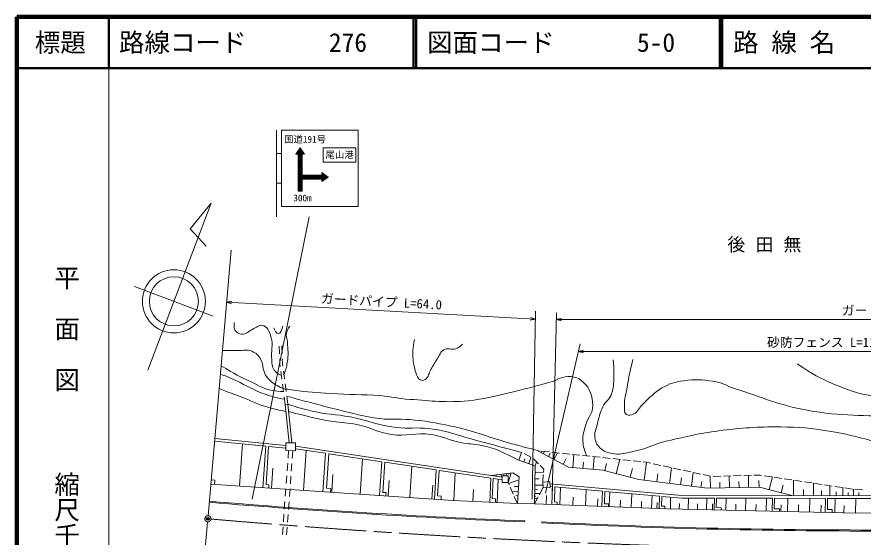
# Model space of a CAD drawing. Units: millimetres, scale not verified. Extents: x 40000 to 680000, y 20000 to 380000.
# Drawn here: x 40000 to 205839, y 278166 to 380000 of the extents above; entities that cross this region are included whole.
import ezdxf
from ezdxf.enums import TextEntityAlignment as Align

# ---------------------------------------------------------------- set-up
doc = ezdxf.new("R2010")
doc.units = ezdxf.units.MM
doc.header["$LTSCALE"] = 1000
doc.header["$PDMODE"] = 32
doc.header["$PDSIZE"] = 500
doc.linetypes.add('CHAIN', pattern=[18.5, 12, -1.5, 3.5, -1.5])
for name, color, linetype, lineweight in [('M-BGD', 7, 'Continuous', 13), ('M-BMK', 2, 'CHAIN', 13), ('M-STR-HTXT', 7, 'Continuous', 13), ('M-STR-STRC', 7, 'Continuous', 13), ('M-TTL', 2, 'Continuous', 140), ('M-TTL-BAND', 7, 'Continuous', 13), ('M-TTL-LINE', 7, 'Continuous', 50)]:
    doc.layers.add(name, color=color, linetype=linetype, lineweight=lineweight)
for name, color, linetype in [('M-BMK-HTXT', 7, 'Continuous'), ('M-OTRS', 6, 'Continuous'), ('M-TTL-TXT', 7, 'Continuous')]:
    doc.layers.add(name, color=color, linetype=linetype)
doc.styles.add('@ＭＳ ゴシック', font='')
doc.styles.add('ＭＳ ゴシック', font='')
doc.styles.get('@ＭＳ ゴシック').set_extended_font_data('@MS Gothic')
doc.styles.get('ＭＳ ゴシック').set_extended_font_data('MS Gothic')

msp = doc.modelspace()

# ---------------------------------------------------------------- hatches: boundary and pattern name
at = {"layer": 'M-STR-STRC', "lineweight": 25}
h = msp.add_hatch(dxfattribs=at)
h.set_pattern_fill('USER', color=256, style=0, pattern_type=2)
h.set_pattern_definition([(135, (95886, 345892), (-141.4214, -141.4214), []), (135, (95886, 345751), (-141.4214, -141.4214), [])])
h.paths.add_polyline_path([(95886, 345892), (95886, 348267), (99761, 348267), (99761, 347767), (101011, 348642), (99761, 349517), (99761, 349017), (95886, 349017), (95886, 353142), (96386, 353142), (95511, 354392), (94636, 353142), (95136, 353142), (95136, 345892)])

# ---------------------------------------------------------------- linework, layer by layer
at = {"layer": 'M-BGD'}
for p, q in [((65633, 310852), (78100, 343556)), ((78100, 343556), (73976, 338518)), ((73976, 338518), (77091, 335127)), ((63071, 327252), (78462, 321385)), ((91392, 315533), (91461, 314034)), ((91958, 314120), (91888, 315618)), ((91508, 313035), (91555, 312016)), ((91555, 312016), (91618, 311540)), ((92054, 312060), (92004, 313121)), ((92111, 311626), (92054, 312060)), ((91747, 310549), (91942, 309061)), ((92435, 309147), (92240, 310634)), ((92071, 308070), (92266, 306583)), ((92759, 306668), (92564, 308155)), ((92395, 305591), (92587, 304124)), ((93083, 304189), (92888, 305676)), ((93083, 304189), (92585, 304138)), ((92585, 304138), (93355, 296614)), ((93859, 296602), (93083, 304189)), ((88760, 295982), (78739, 296952)), ((92710, 296103), (78787, 297450)), ((83645, 288123), (84193, 296424)), ((88221, 287821), (88760, 295982)), ((88834, 288455), (89328, 295928)), ((92698, 295602), (89328, 295928)), ((100470, 294566), (94595, 295446)), ((135123, 289878), (94607, 295950)), ((93250, 295119), (93140, 293623)), ((94069, 295059), (93960, 293563)), ((96183, 287294), (96701, 295131)), ((99972, 287044), (100470, 294566)), ((100667, 287715), (101114, 294469)), ((111525, 292909), (101114, 294469)), ((138940, 294718), (137687, 295031)), ((138342, 293218), (138864, 294737)), ((140705, 293791), (139395, 294522)), ((140314, 292540), (140737, 293773)), ((141339, 293437), (141142, 293547)), ((142375, 295039), (141957, 295083)), ((141957, 295083), (148079, 291842)), ((142247, 294929), (142309, 295046)), ((142689, 294695), (142814, 294931)), ((144363, 294829), (142872, 294986)), ((143131, 294461), (143381, 294933)), ((144186, 293903), (144535, 294562)), ((146352, 294619), (144861, 294776)), ((145240, 293345), (145938, 294663)), ((148341, 294409), (146850, 294567)), ((150330, 294199), (148839, 294357)), ((148964, 291767), (149178, 294321)), ((152319, 293989), (150828, 294147)), ((154308, 293780), (152817, 293937)), ((152914, 291436), (153122, 293905)), ((156297, 293570), (154806, 293727)), ((93067, 292626), (92958, 291130)), ((93887, 292566), (93777, 291070)), ((107252, 286562), (107710, 293481)), ((111089, 286309), (111525, 292909)), ((111695, 286915), (112085, 292825)), ((122199, 291309), (112085, 292825)), ((117025, 285916), (117429, 292024)), ((138304, 293231), (141597, 292099)), ((139328, 292879), (139540, 293495)), ((142228, 292524), (141339, 293437)), ((141597, 292099), (141450, 284696)), ((141544, 292117), (141808, 292886)), ((143243, 291482), (142577, 292166)), ((147052, 292385), (147652, 293518)), ((150939, 291602), (151043, 292836)), ((155196, 291177), (155562, 292568)), ((158286, 293360), (156794, 293517)), ((157422, 290592), (158153, 293374)), ((160275, 293150), (158783, 293307)), ((162264, 292940), (160772, 293098)), ((163410, 292819), (162761, 292888)), ((162961, 289286), (163406, 292820)), ((164238, 292637), (163410, 292819)), ((166192, 292209), (164726, 292530)), ((168145, 291780), (166680, 292101)), ((89914, 287709), (90173, 291627)), ((101718, 286928), (101946, 290387)), ((121822, 285599), (122199, 291309)), ((122416, 286217), (122748, 291227)), ((132879, 289709), (122748, 291227)), ((125662, 285348), (125919, 290752)), ((132925, 290207), (137224, 290761)), ((133916, 290335), (133953, 290053)), ((134412, 290399), (134430, 290258)), ((134908, 290463), (134981, 289899)), ((135404, 290527), (135440, 290245)), ((135900, 290591), (135955, 290162)), ((136892, 290719), (136273, 288838)), ((136396, 290655), (136424, 290440)), ((137224, 290761), (138407, 289990)), ((141572, 290854), (143198, 290822)), ((143069, 288943), (143171, 290439)), ((143206, 290938), (143243, 291482)), ((148079, 291842), (154818, 291276)), ((154818, 291276), (161867, 289424)), ((160178, 289868), (160630, 291590)), ((165429, 288975), (165623, 290517)), ((167897, 288664), (168285, 291749)), ((170098, 291351), (168633, 291673)), ((172052, 290922), (170587, 291244)), ((172205, 288122), (172544, 290814)), ((174005, 290493), (172540, 290815)), ((175959, 290065), (174494, 290386)), ((183954, 290253), (182454, 290213)), ((183405, 287889), (183357, 290237)), ((185635, 290298), (184453, 290267)), ((185949, 290251), (185635, 290298)), ((78809, 289295), (78081, 289343)), ((78753, 288446), (78809, 289295)), ((92885, 290132), (92775, 288636)), ((93704, 290072), (93594, 288576)), ((112735, 286200), (112937, 289254)), ((132656, 285015), (132879, 289709)), ((133168, 285690), (133356, 289637)), ((135123, 289372), (133356, 289637)), ((134129, 284945), (134345, 289489)), ((136464, 288409), (136273, 288838)), ((138371, 289389), (136367, 288628)), ((138407, 289990), (138094, 284756)), ((141547, 289590), (142337, 289574)), ((161867, 289424), (175346, 287726)), ((170051, 288393), (170220, 289739)), ((174065, 287887), (174212, 289050)), ((175930, 287738), (175883, 290081)), ((177956, 290092), (176456, 290052)), ((177789, 287775), (177765, 288937)), ((179955, 290146), (178456, 290105)), ((179647, 287813), (179600, 290136)), ((181954, 290199), (180455, 290159)), ((181526, 287851), (181502, 289025)), ((185453, 287930), (185427, 289210)), ((187927, 289952), (186444, 290176)), ((187441, 287449), (188069, 289931)), ((189905, 289654), (188421, 289878)), ((191882, 289355), (190399, 289579)), ((192183, 286252), (192186, 289309)), ((193860, 289056), (192377, 289280)), ((195837, 288758), (194354, 288982)), ((196127, 286249), (196129, 288714)), ((197815, 288459), (196332, 288683)), ((78008, 288496), (125511, 285355)), ((89400, 288417), (88834, 288455)), ((89355, 287746), (89400, 288417)), ((92702, 287639), (92593, 286143)), ((93521, 287579), (93412, 286083)), ((101492, 287660), (100667, 287715)), ((101445, 286946), (101492, 287660)), ((112350, 286872), (111695, 286915)), ((121343, 285631), (121522, 288330)), ((129381, 285171), (129492, 287495)), ((137279, 286583), (136668, 287952)), ((138231, 287042), (137043, 287113)), ((138290, 288034), (137514, 288088)), ((141505, 287511), (142015, 287501)), ((141522, 288326), (143102, 288294)), ((142393, 286460), (143100, 287782)), ((144967, 288029), (144476, 288073)), ((144832, 284564), (144967, 288029)), ((145332, 285038), (145448, 287986)), ((154770, 287155), (145448, 287986)), ((146436, 284501), (146568, 287886)), ((151452, 284305), (151574, 287440)), ((154654, 284180), (154770, 287155)), ((155164, 284684), (155258, 287112)), ((165948, 286159), (155258, 287112)), ((156097, 284124), (156211, 287027)), ((175346, 287726), (185532, 287932)), ((185532, 287932), (192168, 286252)), ((189812, 286849), (190187, 288330)), ((194155, 286250), (194156, 287483)), ((197718, 286247), (197718, 287241)), ((199792, 288161), (198309, 288385)), ((199308, 286246), (199309, 288234)), ((201770, 287862), (200287, 288086)), ((200590, 286245), (200591, 287046)), ((201872, 286244), (201874, 287846)), ((203692, 287572), (202264, 287787)), ((202928, 286243), (202929, 286903)), ((203748, 287570), (203692, 287572)), ((203985, 286242), (203986, 287562)), ((205747, 287503), (204248, 287553)), ((112308, 286228), (112350, 286872)), ((123177, 286167), (122416, 286217)), ((123134, 285512), (123177, 286167)), ((125511, 285355), (138094, 284756)), ((133818, 285659), (133168, 285690)), ((133784, 284961), (133818, 285659)), ((138094, 284756), (137483, 286126)), ((138184, 286263), (137777, 286287)), ((141450, 284696), (142157, 286019)), ((141469, 285696), (141979, 285686)), ((141479, 286196), (141734, 286191)), ((141489, 286696), (142508, 286675)), ((143728, 284607), (143794, 286300)), ((148944, 284403), (149005, 285971)), ((153775, 284214), (153831, 285666)), ((158248, 284040), (158301, 285384)), ((160400, 283956), (160505, 286644)), ((164384, 283800), (164481, 286290)), ((165854, 283742), (165948, 286159)), ((166347, 284233), (166421, 286117)), ((170304, 285771), (166421, 286117)), ((168064, 283665), (168116, 285966)), ((176690, 285766), (170304, 285771)), ((171558, 283586), (171608, 285770)), ((175179, 283504), (175230, 285767)), ((176638, 283471), (176690, 285766)), ((177053, 283938), (177094, 285765)), ((188056, 285756), (177094, 285765)), ((178930, 283419), (178984, 285764)), ((182817, 283331), (182872, 285760)), ((186844, 283240), (186901, 285757)), ((187999, 283214), (188056, 285756)), ((188425, 283701), (188471, 285755)), ((198458, 285747), (188471, 285755)), ((191017, 283145), (191076, 285753)), ((195340, 283047), (195401, 285749)), ((198395, 282978), (198458, 285747)), ((198845, 283585), (198894, 285746)), ((210177, 285736), (198894, 285746)), ((200334, 282933), (200397, 285732)), ((204381, 282890), (204391, 285741)), ((204989, 286241), (204989, 286868)), ((92520, 285146), (92410, 283650)), ((93339, 285086), (93229, 283590)), ((138094, 284756), (141450, 284696)), ((141450, 284696), (167514, 283677)), ((145910, 285016), (145332, 285038)), ((145890, 284523), (145910, 285016)), ((155969, 284653), (155164, 284684)), ((155949, 284129), (155969, 284653)), ((162392, 283878), (162440, 285123)), ((165431, 283757), (165476, 284907)), ((167014, 284207), (166347, 284233)), ((166994, 283698), (167014, 284207)), ((167514, 283677), (201908, 282899)), ((169811, 283625), (169836, 284717)), ((173369, 283545), (173394, 284676)), ((176325, 283478), (176351, 284650)), ((178007, 283916), (177053, 283938)), ((177996, 283440), (178007, 283916)), ((180874, 283375), (180901, 284590)), ((184831, 283285), (184859, 284544)), ((189446, 283678), (188425, 283701)), ((189435, 283181), (189446, 283678)), ((189730, 283174), (189759, 284478)), ((193178, 283096), (193209, 284447)), ((197579, 282997), (197611, 284396)), ((199785, 283564), (198845, 283585)), ((202100, 282898), (202105, 284324)), ((92337, 282652), (92227, 281156)), ((93156, 282592), (93047, 281096)), ((199772, 282947), (199785, 283564)), ((201908, 282899), (235762, 282779)), ((139513, 281135), (139521, 281335)), ((142895, 280951), (142905, 281151)), ((92154, 280159), (92045, 278663)), ((92974, 280099), (92864, 278603))]:
    msp.add_line(p, q, dxfattribs=at)
for points in [[(92722, 296629), (94623, 296584), (94586, 295047), (92686, 295092)], [(135123, 290162), (136273, 290162), (136273, 288838), (135123, 288838)], [(143069, 288943), (144428, 289012), (144485, 287900), (143126, 287830)]]:
    msp.add_lwpolyline(points, close=True, dxfattribs=at)
msp.add_lwpolyline([(230129, 286219), (170326, 286271), (144450, 288577)], dxfattribs=at)
for radius in [6176, 4804]:
    msp.add_circle((70766, 324318), radius, dxfattribs=at)
for centre, radius, start, end in [((196073, 1689094), 1409094, 265.18129, 267.69956), ((196073, 1689094), 1408894, 265.18129, 267.69956), ((207228, 1567221), 1287878, 267.13675, 270.21067), ((207228, 1567221), 1287678, 267.13675, 270.21067)]:
    msp.add_arc(centre, radius, start, end, dxfattribs=at)
for points, knots in [([(82552, 320143), (82553, 319410), (82477, 318706), (83097, 318252), (83503, 317954), (83837, 317807), (84334, 317888), (85237, 318035), (85564, 318623), (86407, 318979), (87153, 319295), (87674, 319869), (88407, 319525), (89320, 319096), (89462, 318297), (89789, 317342), (90356, 315689), (89686, 314600), (89934, 312869), (90049, 312074), (89938, 311521), (90407, 310869), (90815, 310302), (91190, 310103), (91844, 309804)], [0, 0, 0, 0, 1, 1, 1, 2, 2, 2, 3, 3, 3, 4, 4, 4, 5, 5, 5, 6, 6, 6, 7, 7, 7, 8, 8, 8, 8]), ([(90371, 319125), (90506, 318771), (90835, 317970), (91207, 317924), (91660, 317868), (91984, 319011), (92117, 319452)], [0, 0, 0, 0, 1, 1, 1, 2, 2, 2, 2]), ([(92341, 309864), (92722, 310968), (92819, 311367), (92989, 312360), (93252, 313886), (93098, 314777), (93026, 316324), (92992, 317051), (92673, 317471), (92844, 318179), (92974, 318716), (93119, 318971), (93462, 319452)], [0, 0, 0, 0, 1, 1, 1, 2, 2, 2, 3, 3, 3, 4, 4, 4, 4]), ([(127322, 315924), (126850, 315476), (126597, 315303), (126049, 315051), (125181, 314653), (124398, 315376), (123612, 314833), (122941, 314369), (122853, 313810), (122412, 313124), (121886, 312303), (121631, 311819), (121139, 310978), (120693, 310214), (120744, 309511), (120012, 309014), (119694, 308798), (119374, 308807), (119030, 308978), (118465, 309259), (118400, 309763), (118193, 310360), (117855, 311333), (117762, 311917), (117648, 312942), (117479, 314456), (117637, 315101), (117902, 316833)], [0, 0, 0, 0, 1, 1, 1, 2, 2, 2, 3, 3, 3, 4, 4, 4, 5, 5, 5, 6, 6, 6, 7, 7, 7, 8, 8, 8, 9, 9, 9, 9]), ([(192941, 312051), (196106, 309996), (197245, 309307), (200252, 308068), (203673, 306659), (205723, 305901), (209417, 305668), (213524, 305408), (215777, 306686), (219891, 306814), (222832, 306905), (224544, 307165), (227419, 306541), (229391, 306113), (230444, 305589), (232220, 304631), (234385, 303464), (235041, 301829), (237348, 300976), (240257, 299901), (242119, 299520), (245204, 299831), (246701, 299981), (247651, 300049), (248914, 300867), (250699, 302024), (251075, 303518), (252951, 304522), (254152, 305166), (255045, 304889), (256387, 305122), (257858, 305379), (258681, 305523), (260152, 305777), (264114, 306463), (266334, 306847), (270299, 307523), (273472, 308063), (275363, 307899), (278427, 308887), (281459, 309864), (282896, 311089), (285574, 312815), (287756, 314220), (288509, 314772), (290975, 316688)], [0, 0, 0, 0, 1, 1, 1, 2, 2, 2, 3, 3, 3, 4, 4, 4, 5, 5, 5, 6, 6, 6, 7, 7, 7, 8, 8, 8, 9, 9, 9, 10, 10, 10, 11, 11, 11, 12, 12, 12, 13, 13, 13, 14, 14, 14, 15, 15, 15, 15]), ([(80269, 314666), (81760, 314706), (82170, 314722), (83388, 314688), (84426, 314658), (85093, 314963), (86043, 314542), (86907, 314159), (87374, 313736), (87825, 312905), (88274, 312079), (88075, 311443), (88443, 310578), (88672, 310040), (88779, 309703), (89171, 309269), (89876, 308485), (90400, 308153), (91317, 307632), (92344, 307048), (93097, 307140), (94262, 306941), (97060, 306463), (98668, 306482), (101500, 306286), (105288, 306024), (107424, 306133), (111210, 305850), (113481, 305680), (114721, 305262), (116993, 305122), (121461, 304848), (123997, 304413), (128450, 304868), (131615, 305191), (133353, 305670), (136451, 306395), (139594, 307131), (141333, 307636), (144452, 308468), (146047, 308894), (146880, 309734), (148525, 309596), (149583, 309507), (150210, 309179), (150998, 308468), (152423, 307185), (152748, 305837), (152853, 303922), (152939, 302370), (151922, 301675), (151508, 300176), (151169, 298952), (150858, 298244), (150926, 296976), (150989, 295797), (151198, 295254), (151698, 294055)], [0, 0, 0, 0, 1, 1, 1, 2, 2, 2, 3, 3, 3, 4, 4, 4, 5, 5, 5, 6, 6, 6, 7, 7, 7, 8, 8, 8, 9, 9, 9, 10, 10, 10, 11, 11, 11, 12, 12, 12, 13, 13, 13, 14, 14, 14, 15, 15, 15, 16, 16, 16, 17, 17, 17, 18, 18, 18, 19, 19, 19, 19]), ([(156881, 312869), (156996, 311553), (157012, 311141), (156990, 310032), (156961, 308531), (157032, 307637), (156554, 306213), (156168, 305065), (155312, 304751), (154808, 303649), (154242, 302412), (154095, 301644), (153772, 300322), (153515, 299270), (153112, 298663), (153281, 297594), (153434, 296623), (153791, 296055), (154535, 295412), (155341, 294715), (156049, 294661), (157099, 294484), (158431, 294261), (159209, 294615), (160536, 294866), (163338, 295397), (164744, 296338), (167519, 296994), (171407, 297913), (173594, 298454), (177557, 298958), (182259, 299555), (184928, 299769), (189668, 299722), (193411, 299684), (195523, 299517), (199215, 298903), (202514, 298355), (204340, 297890), (207562, 296994), (210191, 296263), (211612, 295679), (214217, 294866), (216386, 294190), (217526, 293441), (219782, 293175), (222348, 292873), (223806, 293424), (226383, 293612), (229644, 293848), (231464, 294089), (234730, 294266), (237113, 294396), (238461, 294636), (240840, 294430), (243185, 294227), (244450, 293739), (246786, 293448), (248503, 293234), (249474, 293136), (251205, 293121), (252405, 293110), (253150, 292990), (254260, 293448), (254775, 293661), (255009, 293763), (255519, 294121)], [0, 0, 0, 0, 1, 1, 1, 2, 2, 2, 3, 3, 3, 4, 4, 4, 5, 5, 5, 6, 6, 6, 7, 7, 7, 8, 8, 8, 9, 9, 9, 10, 10, 10, 11, 11, 11, 12, 12, 12, 13, 13, 13, 14, 14, 14, 15, 15, 15, 16, 16, 16, 17, 17, 17, 18, 18, 18, 19, 19, 19, 20, 20, 20, 21, 21, 21, 22, 22, 22, 22]), ([(248045, 296527), (247251, 296019), (246911, 295873), (246131, 295575), (244627, 295002), (243649, 295079), (242040, 295084), (240176, 295090), (239117, 295188), (237294, 295575), (235815, 295889), (235110, 296468), (233693, 296994), (230900, 298029), (229357, 298688), (226492, 299503), (223091, 300472), (221171, 301096), (217654, 301467), (215809, 301662), (214761, 301581), (212908, 301686), (205869, 302082), (201842, 301732), (194905, 302995), (189194, 304034), (186202, 305502), (180667, 307250), (178996, 307778), (178150, 308455), (176411, 308668), (174190, 308941), (172889, 309153), (170683, 308778), (168956, 308483), (167920, 308278), (166428, 307359), (164818, 306368), (164106, 305534), (162718, 304250), (161922, 303512), (161811, 302648), (160809, 302231), (160317, 302026), (159865, 301848), (159445, 302177), (158928, 302580), (159070, 303157), (159063, 303813), (159048, 305299), (159365, 306112), (159609, 307577), (159959, 309680), (160131, 310374), (160700, 312924)], [0, 0, 0, 0, 1, 1, 1, 2, 2, 2, 3, 3, 3, 4, 4, 4, 5, 5, 5, 6, 6, 6, 7, 7, 7, 8, 8, 8, 9, 9, 9, 10, 10, 10, 11, 11, 11, 12, 12, 12, 13, 13, 13, 14, 14, 14, 15, 15, 15, 16, 16, 16, 17, 17, 17, 18, 18, 18, 18]), ([(80014, 311717), (82798, 310087), (83601, 309560), (86043, 308468), (87568, 307787), (88361, 307148), (90007, 306868), (90875, 306721), (91248, 306671), (92252, 306685)], [0, 0, 0, 0, 1, 1, 1, 2, 2, 2, 3, 3, 3, 3]), ([(92455, 305132), (90842, 305448), (90332, 305562), (89016, 305995), (87493, 306496), (86704, 306952), (85252, 307632), (84044, 308198), (83421, 308630), (82197, 309159), (81301, 309547), (80986, 309671), (79872, 310073)], [0, 0, 0, 0, 1, 1, 1, 2, 2, 2, 3, 3, 3, 4, 4, 4, 4]), ([(79626, 307224), (81648, 306471), (82158, 306280), (83779, 305668), (85956, 304846), (87101, 304163), (89343, 303540), (90651, 303177), (91131, 303053), (92727, 302756)], [0, 0, 0, 0, 1, 1, 1, 2, 2, 2, 3, 3, 3, 3]), ([(92875, 305775), (93618, 305561), (93809, 305508), (94408, 305341), (95938, 304912), (96800, 304692), (98336, 304286), (100108, 303817), (101097, 303541), (102882, 303122), (106082, 302371), (107843, 301713), (111110, 301358), (113782, 301069), (115313, 301377), (117984, 301085), (121080, 300747), (122801, 300404), (125840, 299722), (130261, 298728), (132599, 297645), (136969, 296448), (138997, 295893), (139649, 295711), (142169, 295060)], [0, 0, 0, 0, 1, 1, 1, 2, 2, 2, 3, 3, 3, 4, 4, 4, 5, 5, 5, 6, 6, 6, 7, 7, 7, 8, 8, 8, 8]), ([(137687, 295031), (134250, 295976), (133365, 296212), (130586, 296939), (126761, 297940), (124693, 298928), (120767, 299394), (118268, 299691), (116829, 299332), (114329, 299612), (110744, 300015), (108871, 301005), (105328, 301686), (102427, 302243), (100730, 302158), (97854, 302831), (95972, 303271), (95302, 303448), (93086, 304154)], [0, 0, 0, 0, 1, 1, 1, 2, 2, 2, 3, 3, 3, 4, 4, 4, 5, 5, 5, 6, 6, 6, 6]), ([(93231, 302739), (97336, 301708), (98501, 301348), (101945, 300813), (103750, 300532), (104790, 300565), (106583, 300213), (109302, 299678), (110659, 298651), (113402, 298249), (116395, 297809), (118154, 298683), (121148, 298249), (123466, 297912), (124633, 297118), (126931, 296667), (128513, 296356), (129443, 296446), (131023, 296121), (134020, 295504), (135118, 294793), (138304, 293231)], [0, 0, 0, 0, 1, 1, 1, 2, 2, 2, 3, 3, 3, 4, 4, 4, 5, 5, 5, 6, 6, 6, 7, 7, 7, 7])]:
    msp.add_open_spline(points, degree=3, knots=knots, dxfattribs=at)
at = {"layer": 'M-BMK'}
msp.add_circle((77425, 281746), 600, dxfattribs=at)
msp.add_arc((220169, 1934231), 1658638, 265.08369, 278.6645, dxfattribs=at)
at = {"layer": 'M-OTRS'}
msp.add_point((77425, 281746), dxfattribs=at)
at = {"layer": 'M-STR-HTXT'}
for p, q in [((77477, 282344), (81965, 334308)), ((81089, 324157), (82101, 324366)), ((81089, 324157), (141629, 320853)), ((81089, 324157), (82073, 323840)), ((141011, 285603), (141656, 322369)), ((144881, 286356), (145741, 322046)), ((141629, 320853), (140616, 320644)), ((141629, 320853), (140645, 321170)), ((145710, 320777), (146710, 321041)), ((145710, 320777), (282624, 320777)), ((145710, 320777), (146710, 320514)), ((143591, 286786), (150363, 316026)), ((150014, 314519), (151014, 314782)), ((150014, 314519), (249001, 314519)), ((150014, 314519), (151014, 314256)), ((77373, 281149), (74142, 243742))]:
    msp.add_line(p, q, dxfattribs=at)
at = {"layer": 'M-STR-STRC'}
for p, q in [((90856, 357857), (90856, 340857)), ((91856, 357857), (91856, 342857)), ((91856, 357857), (106856, 357857)), ((106856, 357857), (106856, 342857)), ((94636, 353142), (95511, 354392)), ((95511, 354392), (96386, 353142)), ((90856, 353232), (91856, 353232)), ((95136, 353142), (94636, 353142)), ((95136, 353142), (95136, 345892)), ((95886, 353142), (95886, 349017)), ((96386, 353142), (95886, 353142)), ((95886, 349017), (99761, 349017)), ((95886, 348267), (95886, 345892)), ((95886, 348267), (99761, 348267)), ((99761, 349017), (99761, 349517)), ((99761, 349517), (101011, 348642)), ((101011, 348642), (99761, 347767)), ((99761, 347767), (99761, 348267)), ((90856, 347482), (91856, 347482)), ((95136, 345892), (95886, 345892)), ((91856, 342857), (106856, 342857)), ((86078, 285603), (97258, 340859))]:
    msp.add_line(p, q, dxfattribs=at)
msp.add_lwpolyline([(100045, 351590), (106445, 351590), (106445, 354390), (100045, 354390)], close=True, dxfattribs=at)
at = {"layer": 'M-TTL'}
for p, q in [((40000, 380000), (40000, 20000)), ((680000, 380000), (40000, 380000))]:
    msp.add_line(p, q, dxfattribs=at)
at = {"layer": 'M-TTL-BAND'}
msp.add_line((58000, 370000), (58000, 20000), dxfattribs=at)
at = {"layer": 'M-TTL-LINE'}
for p, q in [((58000, 380000), (58000, 370000)), ((117750, 380000), (117750, 370000)), ((118250, 380000), (118250, 370000)), ((177750, 380000), (177750, 370000)), ((178250, 380000), (178250, 370000)), ((40000, 370000), (680000, 370000))]:
    msp.add_line(p, q, dxfattribs=at)

# ---------------------------------------------------------------- texts
at = {"layer": 'M-BMK-HTXT', "style": 'ＭＳ ゴシック'}
msp.add_text('国道191号', height=1320, dxfattribs=at).set_placement((96470, 354983), align=Align.BOTTOM_CENTER)
at = {"layer": 'M-BMK-HTXT', "insert": (187497, 333879), "char_height": 2566, "attachment_point": 8, "style": 'ＭＳ ゴシック'}
msp.add_mtext('\\T1.57;後田無', dxfattribs=at)
at = {"layer": 'M-STR-HTXT', "style": 'ＭＳ ゴシック'}
msp.add_text('ガードパイプ L=64.0', height=1833, rotation=356.876, dxfattribs=at).set_placement((111375, 322805), align=Align.BOTTOM_CENTER)
for s, p in [('ガードパイプ L=140.7', (214167, 321077)), ('砂防フェンス L=110.0', (199507, 314819))]:
    msp.add_text(s, height=1833, dxfattribs=at).set_placement(p, align=Align.BOTTOM_CENTER)
at = {"layer": 'M-STR-STRC', "style": 'ＭＳ ゴシック'}
msp.add_text('尾山港', height=1320, dxfattribs=at).set_placement((103245, 352990), align=Align.MIDDLE_CENTER)
msp.add_text('300m', height=1320, dxfattribs=at).set_placement((95967, 343505), align=Align.BOTTOM_CENTER)
at = {"layer": 'M-TTL-BAND', "style": '@ＭＳ ゴシック'}
for s, p in [('平  面  図', (49777, 306475)), ('縮尺千分の一', (49777, 261030))]:
    msp.add_text(s, height=3666, rotation=270, dxfattribs=at).set_placement(p, align=Align.MIDDLE_RIGHT)
at = {"layer": 'M-TTL-TXT', "style": 'ＭＳ ゴシック'}
msp.add_text('標題', height=3666, dxfattribs=at).set_placement((48500, 375000), align=Align.MIDDLE_CENTER)
for s, p in [('路線コード', (60000, 375000)), ('276', (101142, 375000)), ('276', (101142, 375000)), ('図面コード', (120380, 375000)), ('5-0', (161521, 375000)), ('5-0', (161521, 375000)), ('路 線 名', (180380, 375000))]:
    msp.add_text(s, height=3666, dxfattribs=at).set_placement(p, align=Align.MIDDLE_LEFT)

doc.saveas('drawing.dxf')
